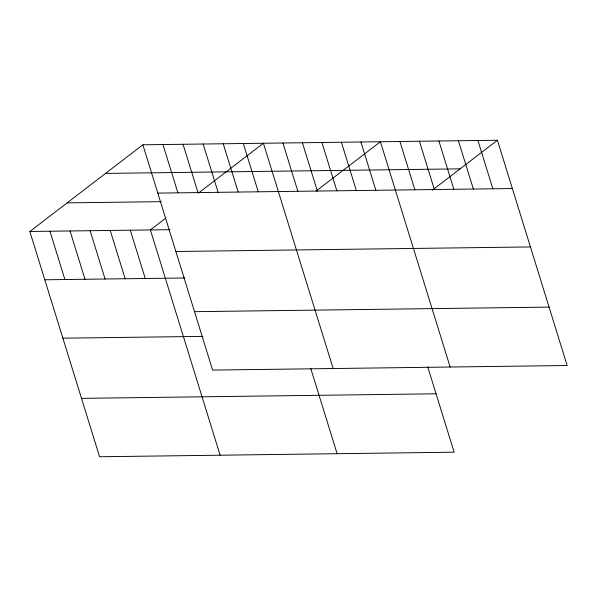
<?xml version="1.0" encoding="UTF-8"?>
<svg xmlns="http://www.w3.org/2000/svg" width="597" height="597" viewBox="0 0 597 597"><rect width="100%" height="100%" fill="white"/><g stroke="black" fill="none" stroke-linecap="round" stroke-linejoin="round"><path stroke-width="0.9" d="M427.691 366.759L454.138 452.198L99.587 456.757L29.85 231.487L142.862 144.802L497.413 140.243L567.15 365.513L212.599 370.08L142.862 144.802M165.757 218.151L150.399 229.935L220.129 455.205M198.368 193.144L263.411 143.25L333.148 368.528M316.082 191.092L380.416 141.75L450.145 367.021M432.37 190.13L497.413 140.243M105.572 173.406L460.123 168.847M157.817 193.1L512.368 188.54M67.148 202.876L161.205 201.667M29.85 231.487L169.899 229.681M175.899 251.501L530.442 246.942M44.805 279.784L184.846 277.986M194.525 311.679L549.068 307.112M62.879 338.186L202.928 336.38M81.505 398.356L436.056 393.796M477.913 140.496L492.868 188.794M458.414 140.743L473.369 189.048M438.914 140.996L453.869 189.294M419.415 141.243L434.37 189.547M399.915 141.496L414.863 189.794M360.916 141.996L375.864 190.301M341.417 142.25L356.364 190.547M321.917 142.496L336.865 190.801M302.41 142.75L317.365 191.047M282.911 143.004L297.866 191.301M243.322 143.511L258.27 191.809M310.686 368.267L337.133 453.705M223.233 143.773L238.181 192.07M203.137 144.026L218.092 192.331M183.048 144.287L198.003 192.585M162.959 144.541L177.906 192.846M130.303 230.188L145.258 278.493M110.214 230.449L125.169 278.747M90.125 230.711L105.072 279.008M70.036 230.964L84.983 279.269M49.939 231.226L64.894 279.523"/></g></svg>
